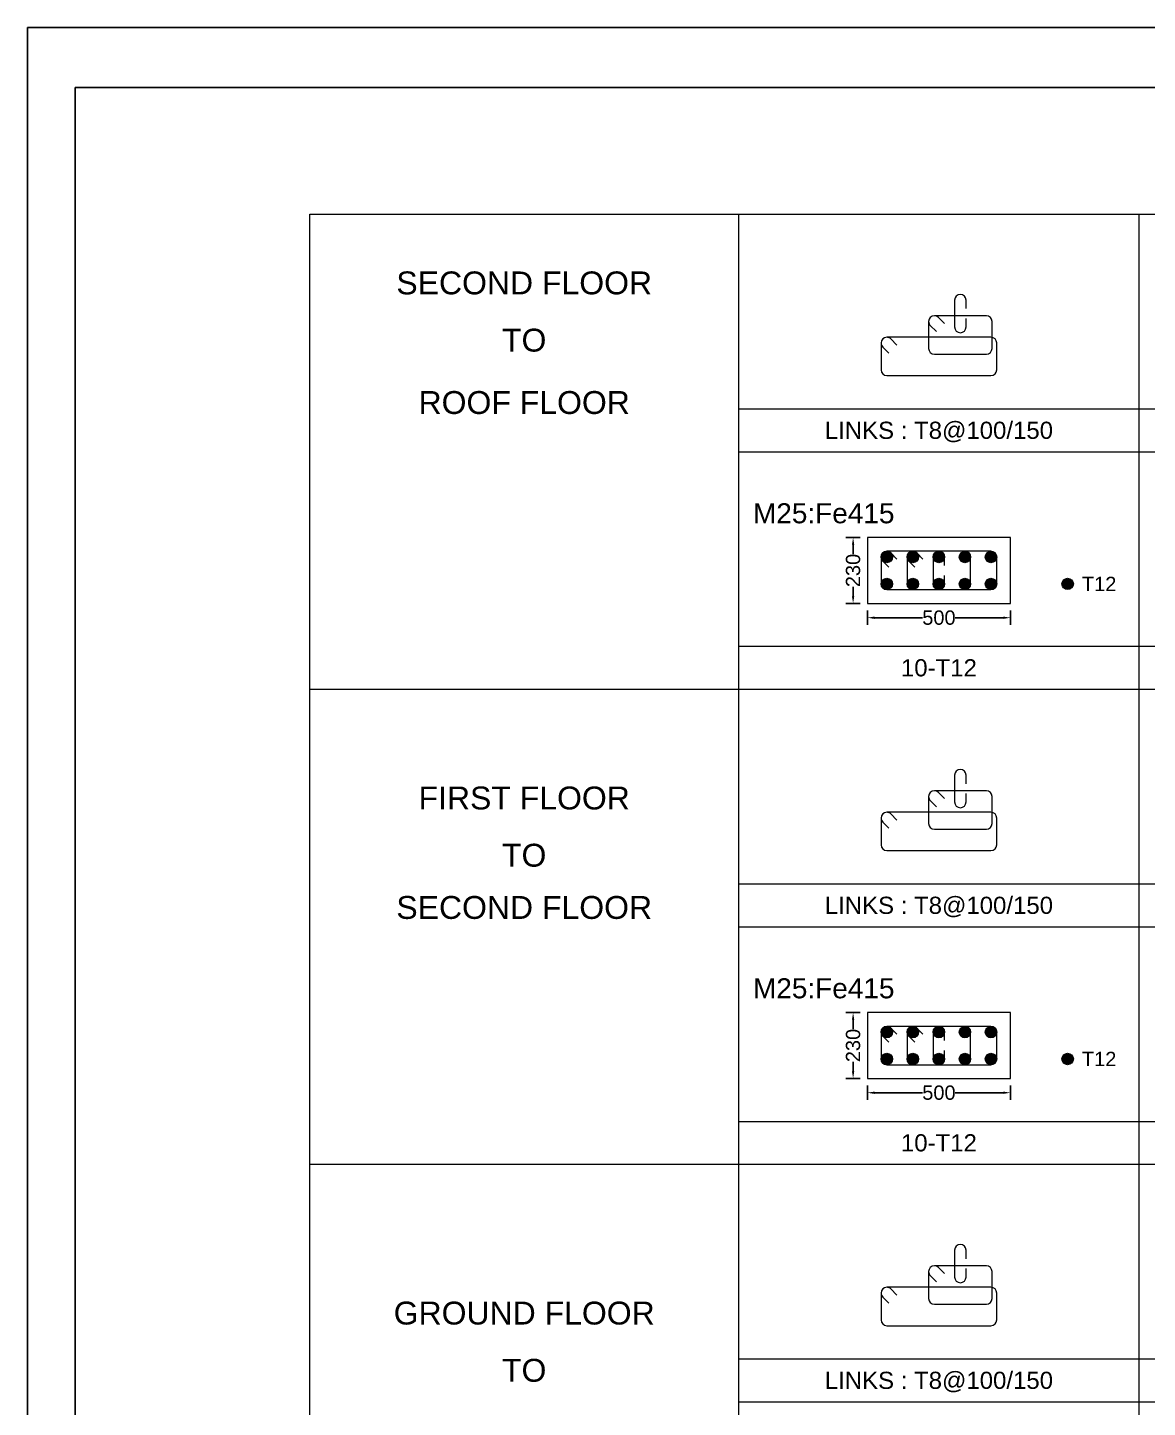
# Model space of a CAD drawing. Header units: millimetres. Extents: x 660818 to 959388, y -495289 to 50450.
# Drawn here: x 741211 to 745126, y -115293 to -110471 of the extents above; entities that cross this region are included whole.
import ezdxf
from ezdxf.enums import TextEntityAlignment as Align

# ---------------------------------------------------------------- set-up
doc = ezdxf.new("R2010")
doc.units = ezdxf.units.MM
doc.header["$LTSCALE"] = 0.01
doc.header["$MEASUREMENT"] = 0
doc.header["$PDMODE"] = 35
for name, color, linetype, lineweight in [('Bar', 4, 'Continuous', 0), ('BorderLine', 7, 'Continuous', 0), ('ConCreatPl', 6, 'Continuous', 0), ('Dim Line', 140, 'Continuous', 0), ('Stirrup', 7, 'Continuous', 0), ('Text1', 2, 'Continuous', 0)]:
    doc.layers.add(name, color=color, linetype=linetype, lineweight=lineweight)
doc.layers.add('RAFT', color=1, linetype='Continuous')
doc.styles.add('New Style', font='arial.ttf', dxfattribs={"height": 50})
doc.dimstyles.new('MyDim', dxfattribs={"dimtxt": 50, "dimasz": 25, "dimexe": 25, "dimexo": 25, "dimgap": 2, "dimtad": 0, "dimtxsty": 'New Style', "dimcen": 2.5, "dimadec": 0, "dimazin": 2, "dimtfac": 1, "dimtdec": 4, "dimtofl": 0, "dimtmove": 0, "dimatfit": 3, "dimfxl": 1, "dimtolj": 1, "dimtzin": 0, "dimarcsym": 0})

# ---------------------------------------------------------------- blocks, each defined once
blk = doc.blocks.new('*D932')
at = {"layer": 'Defpoints', "color": 0, "transparency": 16777216}
for p in [(744147.4, -114143.1), (744647.4, -114143.1), (744647.4, -114193.1)]:
    blk.add_point(p, dxfattribs=at)
at = {"layer": 'Dim Line', "color": 0, "lineweight": -2, "transparency": 16777216}
for p, q in [((744147.4, -114168.1), (744147.4, -114218.1)), ((744647.4, -114168.1), (744647.4, -114218.1)), ((744172.4, -114193.1), (744340.3, -114193.1)), ((744622.4, -114193.1), (744454.6, -114193.1))]:
    blk.add_line(p, q, dxfattribs=at)
at = {"layer": 'Dim Line', "color": 0, "transparency": 16777216}
for points in [[(744172.4, -114189), (744172.4, -114197.3), (744147.4, -114193.1)], [(744622.4, -114189), (744622.4, -114197.3), (744647.4, -114193.1)]]:
    blk.add_solid(points, dxfattribs=at)
at = {"layer": 'Dim Line', "color": 0, "transparency": 16777216, "insert": (744397.4, -114193.1), "char_height": 50, "attachment_point": 5, "style": 'New Style'}
blk.add_mtext('\\A1;500', dxfattribs=at)
blk = doc.blocks.new('*D933')
at = {"layer": 'Defpoints', "color": 0, "transparency": 16777216}
for p in [(744097.4, -113913.1), (744147.4, -113913.1), (744147.4, -114143.1)]:
    blk.add_point(p, dxfattribs=at)
at = {"layer": 'Dim Line', "color": 0, "lineweight": -2, "transparency": 16777216}
for p, q in [((744122.4, -113913.1), (744072.4, -113913.1)), ((744097.4, -113938.1), (744097.4, -113970.5)), ((744097.4, -114118.1), (744097.4, -114085.7)), ((744122.4, -114143.1), (744072.4, -114143.1))]:
    blk.add_line(p, q, dxfattribs=at)
at = {"layer": 'Dim Line', "color": 0, "transparency": 16777216}
for points in [[(744093.2, -113938.1), (744101.6, -113938.1), (744097.4, -113913.1)], [(744093.2, -114118.1), (744101.6, -114118.1), (744097.4, -114143.1)]]:
    blk.add_solid(points, dxfattribs=at)
at = {"layer": 'Dim Line', "color": 0, "transparency": 16777216, "insert": (744097.4, -114028.1), "char_height": 50, "attachment_point": 5, "rotation": 90, "style": 'New Style'}
blk.add_mtext('\\A1;230', dxfattribs=at)
blk = doc.blocks.new('*D934')
at = {"layer": 'Defpoints', "color": 0, "transparency": 16777216}
for p in [(744147.4, -112483.1), (744647.4, -112483.1), (744647.4, -112533.1)]:
    blk.add_point(p, dxfattribs=at)
at = {"layer": 'Dim Line', "color": 0, "lineweight": -2, "transparency": 16777216}
for p, q in [((744147.4, -112508.1), (744147.4, -112558.1)), ((744172.4, -112533.1), (744340.3, -112533.1)), ((744622.4, -112533.1), (744454.6, -112533.1)), ((744647.4, -112508.1), (744647.4, -112558.1))]:
    blk.add_line(p, q, dxfattribs=at)
at = {"layer": 'Dim Line', "color": 0, "transparency": 16777216}
for points in [[(744172.4, -112529), (744172.4, -112537.3), (744147.4, -112533.1)], [(744622.4, -112529), (744622.4, -112537.3), (744647.4, -112533.1)]]:
    blk.add_solid(points, dxfattribs=at)
at = {"layer": 'Dim Line', "color": 0, "transparency": 16777216, "insert": (744397.4, -112533.1), "char_height": 50, "attachment_point": 5, "style": 'New Style'}
blk.add_mtext('\\A1;500', dxfattribs=at)
blk = doc.blocks.new('*D935')
at = {"layer": 'Defpoints', "color": 0, "transparency": 16777216}
for p in [(744097.4, -112253.1), (744147.4, -112253.1), (744147.4, -112483.1)]:
    blk.add_point(p, dxfattribs=at)
at = {"layer": 'Dim Line', "color": 0, "lineweight": -2, "transparency": 16777216}
for p, q in [((744122.4, -112253.1), (744072.4, -112253.1)), ((744097.4, -112278.1), (744097.4, -112310.5)), ((744097.4, -112458.1), (744097.4, -112425.7)), ((744122.4, -112483.1), (744072.4, -112483.1))]:
    blk.add_line(p, q, dxfattribs=at)
at = {"layer": 'Dim Line', "color": 0, "transparency": 16777216}
for points in [[(744093.2, -112278.1), (744101.6, -112278.1), (744097.4, -112253.1)], [(744093.2, -112458.1), (744101.6, -112458.1), (744097.4, -112483.1)]]:
    blk.add_solid(points, dxfattribs=at)
at = {"layer": 'Dim Line', "color": 0, "transparency": 16777216, "insert": (744097.4, -112368.1), "char_height": 50, "attachment_point": 5, "rotation": 90, "style": 'New Style'}
blk.add_mtext('\\A1;230', dxfattribs=at)

msp = doc.modelspace()

# ---------------------------------------------------------------- hatches: boundary and pattern name
at = {"layer": 'Bar'}
h = msp.add_hatch(color=256, dxfattribs=at)
edge = h.paths.add_edge_path()
edge.add_arc((744215.404, -112321.125), 20, 0, 360)
h = msp.add_hatch(color=256, dxfattribs=at)
edge = h.paths.add_edge_path()
edge.add_arc((744306.404, -112321.125), 20, 0, 360)
h = msp.add_hatch(color=256, dxfattribs=at)
edge = h.paths.add_edge_path()
edge.add_arc((744397.404, -112321.125), 20, 0, 360)
h = msp.add_hatch(color=256, dxfattribs=at)
edge = h.paths.add_edge_path()
edge.add_arc((744488.404, -112321.125), 20, 0, 360)
h = msp.add_hatch(color=256, dxfattribs=at)
edge = h.paths.add_edge_path()
edge.add_arc((744579.404, -112321.125), 20, 0, 360)
h = msp.add_hatch(color=256, dxfattribs=at)
edge = h.paths.add_edge_path()
edge.add_arc((744215.404, -112415.125), 20, 0, 360)
h = msp.add_hatch(color=256, dxfattribs=at)
edge = h.paths.add_edge_path()
edge.add_arc((744306.404, -112415.125), 20, 0, 360)
h = msp.add_hatch(color=256, dxfattribs=at)
edge = h.paths.add_edge_path()
edge.add_arc((744397.404, -112415.125), 20, 0, 360)
h = msp.add_hatch(color=256, dxfattribs=at)
edge = h.paths.add_edge_path()
edge.add_arc((744488.404, -112415.125), 20, 0, 360)
h = msp.add_hatch(color=256, dxfattribs=at)
edge = h.paths.add_edge_path()
edge.add_arc((744579.404, -112415.125), 20, 0, 360)
h = msp.add_hatch(color=256, dxfattribs=at)
edge = h.paths.add_edge_path()
edge.add_arc((744847.404, -112415.125), 20, 0, 360)
h = msp.add_hatch(color=256, dxfattribs=at)
edge = h.paths.add_edge_path()
edge.add_arc((744215.404, -113981.125), 20, 0, 360)
h = msp.add_hatch(color=256, dxfattribs=at)
edge = h.paths.add_edge_path()
edge.add_arc((744306.404, -113981.125), 20, 0, 360)
h = msp.add_hatch(color=256, dxfattribs=at)
edge = h.paths.add_edge_path()
edge.add_arc((744397.404, -113981.125), 20, 0, 360)
h = msp.add_hatch(color=256, dxfattribs=at)
edge = h.paths.add_edge_path()
edge.add_arc((744488.404, -113981.125), 20, 0, 360)
h = msp.add_hatch(color=256, dxfattribs=at)
edge = h.paths.add_edge_path()
edge.add_arc((744579.404, -113981.125), 20, 0, 360)
h = msp.add_hatch(color=256, dxfattribs=at)
edge = h.paths.add_edge_path()
edge.add_arc((744215.404, -114075.125), 20, 0, 360)
h = msp.add_hatch(color=256, dxfattribs=at)
edge = h.paths.add_edge_path()
edge.add_arc((744306.404, -114075.125), 20, 0, 360)
h = msp.add_hatch(color=256, dxfattribs=at)
edge = h.paths.add_edge_path()
edge.add_arc((744397.404, -114075.125), 20, 0, 360)
h = msp.add_hatch(color=256, dxfattribs=at)
edge = h.paths.add_edge_path()
edge.add_arc((744488.404, -114075.125), 20, 0, 360)
h = msp.add_hatch(color=256, dxfattribs=at)
edge = h.paths.add_edge_path()
edge.add_arc((744579.404, -114075.125), 20, 0, 360)
h = msp.add_hatch(color=256, dxfattribs=at)
edge = h.paths.add_edge_path()
edge.add_arc((744847.404, -114075.125), 20, 0, 360)

# ---------------------------------------------------------------- linework, layer by layer
for centre in [(744215.404, -112321.125), (744306.404, -112321.125), (744397.404, -112321.125), (744488.404, -112321.125), (744579.404, -112321.125), (744215.404, -112415.125), (744306.404, -112415.125), (744397.404, -112415.125), (744488.404, -112415.125), (744579.404, -112415.125), (744847.404, -112415.125), (744215.404, -113981.125), (744306.404, -113981.125), (744397.404, -113981.125), (744488.404, -113981.125), (744579.404, -113981.125), (744215.404, -114075.125), (744306.404, -114075.125), (744397.404, -114075.125), (744488.404, -114075.125), (744579.404, -114075.125), (744847.404, -114075.125)]:
    msp.add_circle(centre, 20, dxfattribs=at)
at = {"layer": 'BorderLine'}
for p, q in [((742197.404, -112363.125), (742197.404, -111123.125)), ((742197.404, -111123.125), (743697.404, -111123.125)), ((743697.404, -112783.125), (743697.404, -111123.125)), ((743697.404, -112783.125), (743697.404, -111123.125)), ((743697.404, -111123.125), (745097.404, -111123.125)), ((745097.404, -112783.125), (745097.404, -111123.125)), ((745097.404, -111123.125), (746597.404, -111123.125)), ((743697.404, -111803.125), (745097.404, -111803.125)), ((745097.404, -111803.125), (746597.404, -111803.125)), ((743697.404, -111953.125), (745097.404, -111953.125)), ((745097.404, -111953.125), (746597.404, -111953.125)), ((742197.404, -114163.125), (742197.404, -112363.125)), ((743697.404, -112633.125), (745097.404, -112633.125)), ((745097.404, -112633.125), (746597.404, -112633.125)), ((742197.404, -112783.125), (743697.404, -112783.125)), ((743697.404, -114443.125), (743697.404, -112783.125)), ((743697.404, -114443.125), (743697.404, -112783.125)), ((743697.404, -112783.125), (745097.404, -112783.125)), ((745097.404, -114443.125), (745097.404, -112783.125)), ((745097.404, -112783.125), (746597.404, -112783.125)), ((743697.404, -113463.125), (745097.404, -113463.125)), ((745097.404, -113463.125), (746597.404, -113463.125)), ((743697.404, -113613.125), (745097.404, -113613.125)), ((745097.404, -113613.125), (746597.404, -113613.125)), ((742197.404, -115963.125), (742197.404, -114163.125)), ((743697.404, -114293.125), (745097.404, -114293.125)), ((745097.404, -114293.125), (746597.404, -114293.125)), ((742197.404, -114443.125), (743697.404, -114443.125)), ((743697.404, -116103.125), (743697.404, -114443.125)), ((743697.404, -116103.125), (743697.404, -114443.125)), ((743697.404, -114443.125), (745097.404, -114443.125)), ((745097.404, -116103.125), (745097.404, -114443.125)), ((745097.404, -114443.125), (746597.404, -114443.125)), ((743697.404, -115123.125), (745097.404, -115123.125)), ((745097.404, -115123.125), (746597.404, -115123.125)), ((743697.404, -115273.125), (745097.404, -115273.125)), ((745097.404, -115273.125), (746597.404, -115273.125))]:
    msp.add_line(p, q, dxfattribs=at)
at = {"layer": 'ConCreatPl', "flags": 128}
for points in [[(744147.404, -112483.125), (744647.404, -112483.125), (744647.404, -112253.125), (744147.404, -112253.125)], [(744147.404, -114143.125), (744647.404, -114143.125), (744647.404, -113913.125), (744147.404, -113913.125)]]:
    msp.add_lwpolyline(points, close=True, dxfattribs=at)
at = {"layer": 'RAFT', "ltscale": 0.5}
for points in [[(741211.036, -110470.938), (752247.64, -110470.938), (752247.64, -120208.209), (741211.036, -120208.209)], [(741377.144, -110680.277), (751989.712, -110680.277), (751989.712, -119815.577), (741377.144, -119815.577)]]:
    msp.add_lwpolyline(points, close=True, dxfattribs=at)
at = {"layer": 'Stirrup', "flags": 128}
for points in [[(744492.404, -111453.125), (744492.404, -111423.125, 0.41421356), (744472.404, -111403.125), (744472.404, -111403.125, 0.41421356), (744452.404, -111423.125), (744452.404, -111517.125, 0.41421356), (744472.404, -111537.125), (744472.404, -111537.125, 0.41421356), (744492.404, -111517.125), (744492.404, -111487.125)], [(744416.76, -111505.196), (744395.546, -111483.983, 0.19891237), (744381.404, -111478.125), (744381.404, -111478.125, 0.41421356), (744361.404, -111498.125), (744361.404, -111592.125, 0.41421356), (744381.404, -111612.125), (744563.404, -111612.125, 0.41421356), (744583.404, -111592.125), (744583.404, -111498.125, 0.41421356), (744563.404, -111478.125), (744381.404, -111478.125, 0.41421356), (744361.404, -111498.125), (744361.404, -111498.116, 0.19910951), (744367.273, -111512.269), (744388.516, -111533.48)], [(744250.76, -111580.196), (744229.546, -111558.983, 0.19891237), (744215.404, -111553.125), (744215.404, -111553.125, 0.41421356), (744195.404, -111573.125), (744195.404, -111667.125, 0.41421356), (744215.404, -111687.125), (744579.404, -111687.125, 0.41421356), (744599.404, -111667.125), (744599.404, -111573.125, 0.41421356), (744579.404, -111553.125), (744215.404, -111553.125, 0.41421356), (744195.404, -111573.125), (744195.404, -111573.116, 0.19910951), (744201.273, -111587.269), (744222.516, -111608.48)], [(744250.76, -112328.196), (744229.546, -112306.983, 0.19891237), (744215.404, -112301.125), (744215.404, -112301.125, 0.41421356), (744195.404, -112321.125), (744195.404, -112415.125, 0.41421356), (744215.404, -112435.125), (744579.404, -112435.125, 0.41421356), (744599.404, -112415.125), (744599.404, -112321.125, 0.41421356), (744579.404, -112301.125), (744215.404, -112301.125, 0.41421356), (744195.404, -112321.125), (744195.404, -112321.116, 0.19910951), (744201.273, -112335.269), (744222.516, -112356.48)], [(744341.76, -112328.196), (744320.546, -112306.983, 0.19891237), (744306.404, -112301.125), (744306.404, -112301.125, 0.41421356), (744286.404, -112321.125), (744286.404, -112415.125, 0.41421356), (744306.404, -112435.125), (744488.404, -112435.125, 0.41421356), (744508.404, -112415.125), (744508.404, -112321.125, 0.41421356), (744488.404, -112301.125), (744306.404, -112301.125, 0.41421356), (744286.404, -112321.125), (744286.404, -112321.116, 0.19910951), (744292.273, -112335.269), (744313.516, -112356.48)], [(744417.404, -112351.125), (744417.404, -112321.125, 0.41421356), (744397.404, -112301.125), (744397.404, -112301.125, 0.41421356), (744377.404, -112321.125), (744377.404, -112415.125, 0.41421356), (744397.404, -112435.125), (744397.404, -112435.125, 0.41421356), (744417.404, -112415.125), (744417.404, -112385.125)], [(744492.404, -113113.125), (744492.404, -113083.125, 0.41421356), (744472.404, -113063.125), (744472.404, -113063.125, 0.41421356), (744452.404, -113083.125), (744452.404, -113177.125, 0.41421356), (744472.404, -113197.125), (744472.404, -113197.125, 0.41421356), (744492.404, -113177.125), (744492.404, -113147.125)], [(744416.76, -113165.196), (744395.546, -113143.983, 0.19891237), (744381.404, -113138.125), (744381.404, -113138.125, 0.41421356), (744361.404, -113158.125), (744361.404, -113252.125, 0.41421356), (744381.404, -113272.125), (744563.404, -113272.125, 0.41421356), (744583.404, -113252.125), (744583.404, -113158.125, 0.41421356), (744563.404, -113138.125), (744381.404, -113138.125, 0.41421356), (744361.404, -113158.125), (744361.404, -113158.116, 0.19910951), (744367.273, -113172.269), (744388.516, -113193.48)], [(744250.76, -113240.196), (744229.546, -113218.983, 0.19891237), (744215.404, -113213.125), (744215.404, -113213.125, 0.41421356), (744195.404, -113233.125), (744195.404, -113327.125, 0.41421356), (744215.404, -113347.125), (744579.404, -113347.125, 0.41421356), (744599.404, -113327.125), (744599.404, -113233.125, 0.41421356), (744579.404, -113213.125), (744215.404, -113213.125, 0.41421356), (744195.404, -113233.125), (744195.404, -113233.116, 0.19910951), (744201.273, -113247.269), (744222.516, -113268.48)], [(744250.76, -113988.196), (744229.546, -113966.983, 0.19891237), (744215.404, -113961.125), (744215.404, -113961.125, 0.41421356), (744195.404, -113981.125), (744195.404, -114075.125, 0.41421356), (744215.404, -114095.125), (744579.404, -114095.125, 0.41421356), (744599.404, -114075.125), (744599.404, -113981.125, 0.41421356), (744579.404, -113961.125), (744215.404, -113961.125, 0.41421356), (744195.404, -113981.125), (744195.404, -113981.116, 0.19910951), (744201.273, -113995.269), (744222.516, -114016.48)], [(744341.76, -113988.196), (744320.546, -113966.983, 0.19891237), (744306.404, -113961.125), (744306.404, -113961.125, 0.41421356), (744286.404, -113981.125), (744286.404, -114075.125, 0.41421356), (744306.404, -114095.125), (744488.404, -114095.125, 0.41421356), (744508.404, -114075.125), (744508.404, -113981.125, 0.41421356), (744488.404, -113961.125), (744306.404, -113961.125, 0.41421356), (744286.404, -113981.125), (744286.404, -113981.116, 0.19910951), (744292.273, -113995.269), (744313.516, -114016.48)], [(744417.404, -114011.125), (744417.404, -113981.125, 0.41421356), (744397.404, -113961.125), (744397.404, -113961.125, 0.41421356), (744377.404, -113981.125), (744377.404, -114075.125, 0.41421356), (744397.404, -114095.125), (744397.404, -114095.125, 0.41421356), (744417.404, -114075.125), (744417.404, -114045.125)], [(744492.404, -114773.125), (744492.404, -114743.125, 0.41421356), (744472.404, -114723.125), (744472.404, -114723.125, 0.41421356), (744452.404, -114743.125), (744452.404, -114837.125, 0.41421356), (744472.404, -114857.125), (744472.404, -114857.125, 0.41421356), (744492.404, -114837.125), (744492.404, -114807.125)], [(744416.76, -114825.196), (744395.546, -114803.983, 0.19891237), (744381.404, -114798.125), (744381.404, -114798.125, 0.41421356), (744361.404, -114818.125), (744361.404, -114912.125, 0.41421356), (744381.404, -114932.125), (744563.404, -114932.125, 0.41421356), (744583.404, -114912.125), (744583.404, -114818.125, 0.41421356), (744563.404, -114798.125), (744381.404, -114798.125, 0.41421356), (744361.404, -114818.125), (744361.404, -114818.116, 0.19910951), (744367.273, -114832.269), (744388.516, -114853.48)], [(744250.76, -114900.196), (744229.546, -114878.983, 0.19891237), (744215.404, -114873.125), (744215.404, -114873.125, 0.41421356), (744195.404, -114893.125), (744195.404, -114987.125, 0.41421356), (744215.404, -115007.125), (744579.404, -115007.125, 0.41421356), (744599.404, -114987.125), (744599.404, -114893.125, 0.41421356), (744579.404, -114873.125), (744215.404, -114873.125, 0.41421356), (744195.404, -114893.125), (744195.404, -114893.116, 0.19910951), (744201.273, -114907.269), (744222.516, -114928.48)]]:
    msp.add_lwpolyline(points, format="xyb", dxfattribs=at)

# ---------------------------------------------------------------- texts
at = {"layer": 'Text1', "style": 'New Style'}
for s, height, p in [('SECOND FLOOR', 80, (742947.404, -111363.125)), ('TO', 80, (742947.404, -111563.125)), ('ROOF FLOOR', 80, (742947.404, -111781.124)), ('LINKS : T8@100/150', 60, (744397.404, -111878.125)), ('10-T12', 60, (744397.404, -112708.125)), ('FIRST FLOOR', 80, (742947.404, -113163.125)), ('TO', 80, (742947.404, -113363.125)), ('SECOND FLOOR', 80, (742947.404, -113545.622)), ('LINKS : T8@100/150', 60, (744397.404, -113538.125)), ('10-T12', 60, (744397.404, -114368.125)), ('GROUND FLOOR', 80, (742947.404, -114963.125)), ('TO', 80, (742947.404, -115163.125)), ('LINKS : T8@100/150', 60, (744397.404, -115198.125))]:
    msp.add_text(s, height=height, dxfattribs=at).set_placement(p, align=Align.MIDDLE_CENTER)
for p in [(743747.404, -112203.125), (743747.404, -113863.125)]:
    msp.add_text('M25:Fe415', height=70, dxfattribs=at).set_placement(p)
for p in [(744897.404, -112415.125), (744897.404, -114075.125)]:
    msp.add_text('T12', height=50, dxfattribs=at).set_placement(p, align=Align.MIDDLE_LEFT)

# ---------------------------------------------------------------- dimensions: what is measured, and where the dimension line sits
at = {"layer": 'Dim Line'}
for base, p1, p2, angle, picture, middle in [((744097.404, -112253.125), (744147.404, -112483.125), (744147.404, -112253.125), 90, '*D935', (744097.404, -112368.125)), ((744647.404, -112533.125), (744147.404, -112483.125), (744647.404, -112483.125), 0, '*D934', (744397.404, -112533.125)), ((744097.404, -113913.125), (744147.404, -114143.125), (744147.404, -113913.125), 90, '*D933', (744097.404, -114028.125)), ((744647.404, -114193.125), (744147.404, -114143.125), (744647.404, -114143.125), 0, '*D932', (744397.404, -114193.125))]:
    dim = msp.add_linear_dim(base=base, p1=p1, p2=p2, angle=angle, dimstyle='MyDim', dxfattribs=at)
    dim.commit()
    dim.dimension.update_dxf_attribs({"geometry": picture, "text_midpoint": middle, "dimtype": 161})

doc.saveas('drawing.dxf')
